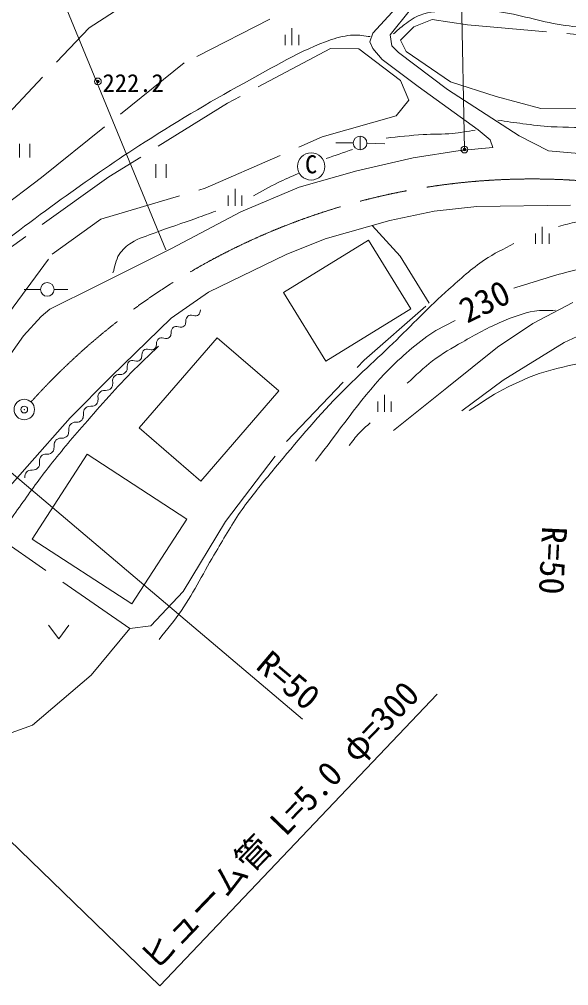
# Model space of a CAD drawing. Units: millimetres, scale not verified. Extents: x 40000 to 680000, y 20000 to 380000.
# Drawn here: x 252086 to 292357, y 250378 to 321262 of the extents above; entities that cross this region are included whole.
import ezdxf
from ezdxf.enums import TextEntityAlignment as Align

# ---------------------------------------------------------------- set-up
doc = ezdxf.new("R2010")
doc.units = ezdxf.units.MM
doc.header["$LTSCALE"] = 1000
doc.header["$PDMODE"] = 32
doc.header["$PDSIZE"] = 500
doc.linetypes.add('CHAIN', pattern=[18.5, 12, -1.5, 3.5, -1.5])
doc.linetypes.add('DASHED', pattern=[7.5, 6, -1.5])
for name, color, linetype, lineweight in [('M-BGD', 7, 'Continuous', 13), ('M-BGD-EXST', 7, 'Continuous', 13), ('M-BMK', 2, 'CHAIN', 13), ('M-BMK-SRVR', 3, 'Continuous', 13), ('M-STR-HTXT', 7, 'Continuous', 13), ('M-STR-STRC', 7, 'Continuous', 13)]:
    doc.layers.add(name, color=color, linetype=linetype, lineweight=lineweight)
doc.styles.add('ＭＳ ゴシック', font='')
doc.styles.get('ＭＳ ゴシック').set_extended_font_data('MS Gothic')

msp = doc.modelspace()

# ---------------------------------------------------------------- linework, layer by layer
at = {"layer": 'M-BGD', "linetype": 'DASHED'}
for p, q in [((257201, 320632), (265116, 325790)), ((270442, 321284), (264177, 318063)), ((282353, 321239), (281000, 320718)), ((284948, 320865), (282353, 321239)), ((249672, 312658), (257201, 320632)), ((281000, 320718), (280034, 319740)), ((298199, 319679), (284948, 320865)), ((280034, 319740), (280446, 318898)), ((274903, 319113), (267354, 315121)), ((276978, 319093), (274903, 319113)), ((280041, 316781), (276978, 319093)), ((280446, 318898), (283700, 316685)), ((264177, 318063), (253723, 309664)), ((280634, 315338), (280041, 316781)), ((283700, 316685), (287046, 315591)), ((287046, 315591), (290314, 314722)), ((267354, 315121), (258639, 309706)), ((279705, 314172), (280634, 315338)), ((274290, 312631), (279705, 314172)), ((290314, 314722), (299233, 314669)), ((265714, 308876), (274290, 312631)), ((253723, 309664), (246055, 303913)), ((258639, 309706), (248916, 302710)), ((258066, 306603), (265714, 308876)), ((254489, 304034), (258066, 306603)), ((280016, 303899), (277945, 306143)), ((250655, 298857), (254489, 304034)), ((282131, 300441), (280016, 303899)), ((277368, 296271), (282131, 300441)), ((271677, 290303), (277368, 296271)), ((267210, 284434), (271677, 290303)), ((264108, 279295), (267210, 284434)), ((260195, 276568), (250136, 283544)), ((261736, 276766), (264108, 279295)), ((257349, 273149), (260195, 276568)), ((260195, 276568), (261736, 276766)), ((253061, 269493), (257349, 273149)), ((249365, 268150), (253061, 269493))]:
    msp.add_line(p, q, dxfattribs=at)
at = {"layer": 'M-BGD'}
for p, q in [((279698, 322081), (278002, 320256)), ((279272, 320114), (280757, 321993)), ((278002, 320256), (277788, 319615)), ((279403, 319315), (279272, 320114)), ((277788, 319615), (278011, 319118)), ((278011, 319118), (278690, 318319)), ((279876, 318829), (279403, 319315)), ((278690, 318319), (281328, 316329)), ((283473, 316118), (279876, 318829)), ((281328, 316329), (285723, 313159)), ((288728, 312726), (283473, 316118)), ((285723, 313159), (286605, 312431)), ((290874, 311608), (288728, 312726)), ((286605, 312431), (286810, 311866)), ((284403, 311635), (280969, 311099)), ((286810, 311866), (284403, 311635)), ((296425, 311133), (290874, 311608)), ((280969, 311099), (276831, 310140)), ((276831, 310140), (272600, 308941)), ((272600, 308941), (268332, 307138)), ((268332, 307138), (263244, 304440)), ((279240, 306513), (282503, 307194)), ((282503, 307194), (285625, 307541)), ((285625, 307541), (292499, 307631)), ((274511, 305164), (279240, 306513)), ((271646, 304007), (274511, 305164)), ((263244, 304440), (257762, 301707)), ((265954, 301245), (271646, 304007)), ((257762, 301707), (254318, 300011)), ((263211, 299330), (265954, 301245)), ((254318, 300011), (253685, 299463)), ((265329, 299720), (265366, 299950)), ((292666, 300483), (289728, 298941)), ((253685, 299463), (252400, 298050)), ((258817, 295052), (263211, 299330)), ((264293, 299120), (264298, 299252)), ((264298, 299252), (264330, 299349)), ((264330, 299349), (264378, 299426)), ((264378, 299426), (264439, 299485)), ((264439, 299485), (264512, 299529)), ((264512, 299529), (264598, 299557)), ((264598, 299557), (264700, 299563)), ((264700, 299563), (264830, 299535)), ((264830, 299535), (264959, 299506)), ((264959, 299506), (265061, 299512)), ((265061, 299512), (265147, 299540)), ((265147, 299540), (265220, 299584)), ((265220, 299584), (265281, 299644)), ((265281, 299644), (265329, 299720)), ((292027, 297549), (295740, 299271)), ((263220, 298290), (263225, 298422)), ((263225, 298422), (263257, 298519)), ((263257, 298519), (263305, 298596)), ((263305, 298596), (263366, 298655)), ((263366, 298655), (263439, 298699)), ((263439, 298699), (263525, 298727)), ((263525, 298727), (263627, 298733)), ((263627, 298733), (263756, 298705)), ((263756, 298705), (263886, 298676)), ((263886, 298676), (263988, 298682)), ((263988, 298682), (264074, 298710)), ((264074, 298710), (264147, 298754)), ((264147, 298754), (264208, 298814)), ((264208, 298814), (264256, 298890)), ((264256, 298890), (264293, 299120)), ((289728, 298941), (287150, 297202)), ((252400, 298050), (249162, 293475)), ((262184, 297689), (262232, 297766)), ((262232, 297766), (262293, 297825)), ((262293, 297825), (262366, 297869)), ((262366, 297869), (262452, 297897)), ((262452, 297897), (262554, 297903)), ((262554, 297903), (262683, 297875)), ((262683, 297875), (262813, 297846)), ((262813, 297846), (262915, 297852)), ((262915, 297852), (263001, 297880)), ((263001, 297880), (263074, 297924)), ((263074, 297924), (263135, 297984)), ((263135, 297984), (263183, 298060)), ((263183, 298060), (263220, 298290)), ((261220, 296995), (261293, 297039)), ((261293, 297039), (261379, 297067)), ((261379, 297067), (261481, 297073)), ((261481, 297073), (261610, 297045)), ((261610, 297045), (261740, 297016)), ((261740, 297016), (261842, 297022)), ((261842, 297022), (261928, 297050)), ((261928, 297050), (262001, 297094)), ((262001, 297094), (262062, 297153)), ((262062, 297153), (262110, 297230)), ((262110, 297230), (262147, 297460)), ((262147, 297460), (262152, 297592)), ((262152, 297592), (262184, 297689)), ((287150, 297202), (283433, 294230)), ((287556, 294800), (292027, 297549)), ((260928, 296264), (260989, 296323)), ((260989, 296323), (261037, 296400)), ((261037, 296400), (261074, 296630)), ((261074, 296630), (261079, 296762)), ((261079, 296762), (261110, 296859)), ((261110, 296859), (261159, 296936)), ((261159, 296936), (261220, 296995)), ((259984, 295546), (260001, 295800)), ((260001, 295800), (260005, 295932)), ((260005, 295932), (260037, 296029)), ((260037, 296029), (260085, 296106)), ((260085, 296106), (260147, 296165)), ((260147, 296165), (260220, 296209)), ((260220, 296209), (260306, 296237)), ((260306, 296237), (260408, 296243)), ((260408, 296243), (260537, 296215)), ((260537, 296215), (260666, 296186)), ((260666, 296186), (260769, 296192)), ((260769, 296192), (260855, 296220)), ((260855, 296220), (260928, 296264)), ((255810, 292026), (258817, 295052)), ((258921, 294772), (258946, 294884)), ((258946, 294884), (258990, 294978)), ((258990, 294978), (259050, 295058)), ((259050, 295058), (259124, 295124)), ((259124, 295124), (259214, 295177)), ((259214, 295177), (259323, 295211)), ((259323, 295211), (259465, 295215)), ((259465, 295215), (259607, 295219)), ((259607, 295219), (259716, 295254)), ((259716, 295254), (259806, 295306)), ((259806, 295306), (259880, 295372)), ((259880, 295372), (259940, 295452)), ((259940, 295452), (259984, 295546)), ((258735, 294137), (258809, 294203)), ((258809, 294203), (258869, 294283)), ((258869, 294283), (258913, 294377)), ((258913, 294377), (258929, 294631)), ((258929, 294631), (258921, 294772)), ((283433, 294230), (279518, 291103)), ((284537, 292538), (287556, 294800)), ((257841, 293208), (257858, 293462)), ((257850, 293604), (257874, 293716)), ((257858, 293462), (257850, 293604)), ((257874, 293716), (257919, 293810)), ((257919, 293810), (257978, 293889)), ((257978, 293889), (258052, 293956)), ((258052, 293956), (258142, 294008)), ((258142, 294008), (258252, 294042)), ((258252, 294042), (258394, 294046)), ((258394, 294046), (258535, 294051)), ((258535, 294051), (258645, 294085)), ((258645, 294085), (258735, 294137)), ((256907, 292720), (256981, 292787)), ((256981, 292787), (257071, 292839)), ((257071, 292839), (257180, 292873)), ((257180, 292873), (257322, 292878)), ((257322, 292878), (257464, 292882)), ((257464, 292882), (257573, 292916)), ((257573, 292916), (257663, 292968)), ((257663, 292968), (257737, 293035)), ((257737, 293035), (257797, 293114)), ((257797, 293114), (257841, 293208)), ((256770, 292039), (256786, 292293)), ((256778, 292435), (256803, 292547)), ((256786, 292293), (256778, 292435)), ((256803, 292547), (256847, 292641)), ((256847, 292641), (256907, 292720)), ((252650, 288461), (255810, 292026)), ((255707, 291266), (255732, 291378)), ((255732, 291378), (255776, 291472)), ((255776, 291472), (255835, 291552)), ((255835, 291552), (255910, 291618)), ((255910, 291618), (255999, 291670)), ((255999, 291670), (256109, 291704)), ((256109, 291704), (256251, 291709)), ((256251, 291709), (256393, 291713)), ((256393, 291713), (256502, 291747)), ((256502, 291747), (256592, 291799)), ((256592, 291799), (256666, 291866)), ((256666, 291866), (256726, 291945)), ((256726, 291945), (256770, 292039)), ((255431, 290578), (255520, 290631)), ((255520, 290631), (255595, 290697)), ((255595, 290697), (255654, 290777)), ((255654, 290777), (255699, 290871)), ((255699, 290871), (255715, 291124)), ((255715, 291124), (255707, 291266)), ((254627, 289702), (254644, 289956)), ((254636, 290097), (254660, 290209)), ((254644, 289956), (254636, 290097)), ((254660, 290209), (254704, 290303)), ((254704, 290303), (254764, 290383)), ((254764, 290383), (254838, 290449)), ((254838, 290449), (254928, 290501)), ((254928, 290501), (255037, 290536)), ((255037, 290536), (255179, 290540)), ((255179, 290540), (255321, 290544)), ((255321, 290544), (255431, 290578)), ((253633, 289134), (253693, 289214)), ((253693, 289214), (253767, 289280)), ((253767, 289280), (253857, 289333)), ((253857, 289333), (253966, 289367)), ((253966, 289367), (254108, 289371)), ((254108, 289371), (254250, 289375)), ((254250, 289375), (254359, 289410)), ((254359, 289410), (254449, 289462)), ((254449, 289462), (254523, 289528)), ((254523, 289528), (254583, 289608)), ((254583, 289608), (254627, 289702)), ((253512, 288439), (253556, 288533)), ((253556, 288533), (253572, 288787)), ((253564, 288929), (253589, 289040)), ((253572, 288787), (253564, 288929)), ((253589, 289040), (253633, 289134)), ((247208, 282244), (252650, 288461)), ((252493, 287760), (252517, 287872)), ((252517, 287872), (252562, 287966)), ((252562, 287966), (252621, 288045)), ((252621, 288045), (252696, 288112)), ((252696, 288112), (252785, 288164)), ((252785, 288164), (252895, 288198)), ((252895, 288198), (253037, 288202)), ((253037, 288202), (253179, 288207)), ((253179, 288207), (253288, 288241)), ((253288, 288241), (253378, 288293)), ((253378, 288293), (253452, 288359)), ((253452, 288359), (253512, 288439)), ((252501, 287618), (252493, 287760))]:
    msp.add_line(p, q, dxfattribs=at)
for points in [[(271459, 301226), (277685, 305057), (280787, 300015), (274562, 296184)], [(260879, 291286), (266598, 297904), (271102, 294013), (265382, 287394)], [(257052, 289353), (264377, 284607), (260344, 278383), (253019, 283129)]]:
    msp.add_lwpolyline(points, close=True, dxfattribs=at)
for points, knots in [([(279510, 320194), (279782, 320425), (280037, 320678), (280326, 320886), (280689, 321146), (281054, 321426), (281474, 321577), (282167, 321828), (282924, 321863), (283659, 321909), (284819, 321983), (285990, 321959), (287145, 321826), (288721, 321645), (290235, 321088), (291805, 320858), (293344, 320633), (294898, 320450), (296452, 320457), (297865, 320463), (299284, 320587), (300671, 320858), (301993, 321117), (303251, 321637), (304543, 322020), (305708, 322365), (306842, 322850), (308042, 323043), (309099, 323213), (310189, 323292), (311251, 323154), (312974, 322930), (314559, 322077), (316243, 321647), (317590, 321303), (318948, 320987), (320323, 320789), (321188, 320664), (322066, 320651), (322937, 320582)], [0, 0, 0, 0, 1, 1, 1, 2, 2, 2, 3, 3, 3, 4, 4, 4, 5, 5, 5, 6, 6, 6, 7, 7, 7, 8, 8, 8, 9, 9, 9, 10, 10, 10, 11, 11, 11, 12, 12, 12, 13, 13, 13, 13]), ([(249058, 303509), (251091, 305026), (253096, 306581), (255157, 308059), (257027, 309399), (258905, 310730), (260841, 311973), (263363, 313591), (265930, 315141), (268559, 316578), (270652, 317723), (272707, 318994), (274962, 319773), (275482, 319953), (276030, 320074), (276580, 320105), (276991, 320128), (277401, 320031), (277811, 319994)], [0, 0, 0, 0, 1, 1, 1, 2, 2, 2, 3, 3, 3, 4, 4, 4, 5, 5, 5, 6, 6, 6, 6]), ([(287174, 313863), (287785, 313777), (288396, 313680), (289009, 313605), (289699, 313519), (290388, 313417), (291083, 313383), (293342, 313272), (295608, 313377), (297869, 313439), (299862, 313493), (301853, 313599), (303844, 313715), (306027, 313843), (308203, 314141), (310390, 314176), (312020, 314203), (313648, 314053), (315277, 313992)], [0, 0, 0, 0, 1, 1, 1, 2, 2, 2, 3, 3, 3, 4, 4, 4, 5, 5, 5, 6, 6, 6, 6]), ([(278970, 312556), (279877, 312639), (280782, 312746), (281690, 312805), (282402, 312851), (283119, 312823), (283829, 312888), (284392, 312939), (284948, 313048), (285507, 313128)], [0, 0, 0, 0, 1, 1, 1, 2, 2, 2, 3, 3, 3, 3]), ([(269243, 308324), (269833, 308637), (270413, 308970), (271013, 309264), (271516, 309511), (272034, 309725), (272544, 309956)], [0, 0, 0, 0, 1, 1, 1, 2, 2, 2, 2]), ([(258950, 302656), (259101, 303110), (259148, 303614), (259405, 304018), (259628, 304368), (259961, 304649), (260309, 304876), (260833, 305218), (261458, 305378), (262042, 305604), (263039, 305989), (264060, 306311), (265066, 306673), (265544, 306846), (266019, 307024), (266495, 307199)], [0, 0, 0, 0, 1, 1, 1, 2, 2, 2, 3, 3, 3, 4, 4, 4, 5, 5, 5, 5]), ([(291608, 306074), (292060, 306183), (292507, 306313), (292962, 306403), (293482, 306506), (294006, 306586), (294533, 306645), (295346, 306737), (296165, 306784), (296983, 306820), (297930, 306862), (298878, 306851), (299825, 306866)], [0, 0, 0, 0, 1, 1, 1, 2, 2, 2, 3, 3, 3, 4, 4, 4, 4]), ([(262334, 275781), (262883, 276490), (263479, 277164), (263980, 277907), (264915, 279290), (265649, 280800), (266511, 282231), (267133, 283263), (267724, 284316), (268415, 285302), (269091, 286267), (269852, 287171), (270602, 288079), (272068, 289854), (273539, 291630), (275123, 293300), (276508, 294761), (278025, 296090), (279472, 297489), (280838, 298810), (282146, 300192), (283563, 301457), (284409, 302213), (285255, 302980), (286192, 303620), (286870, 304083), (287625, 304422), (288342, 304824)], [0, 0, 0, 0, 1, 1, 1, 2, 2, 2, 3, 3, 3, 4, 4, 4, 5, 5, 5, 6, 6, 6, 7, 7, 7, 8, 8, 8, 9, 9, 9, 9]), ([(288329, 301543), (289598, 301925), (290852, 302356), (292134, 302690), (294172, 303220), (296241, 303618), (298303, 304045), (299938, 304384), (301559, 304826), (303220, 305001), (303888, 305071), (304578, 305173), (305236, 305036), (305454, 304990), (305641, 304850), (305844, 304758)], [0, 0, 0, 0, 1, 1, 1, 2, 2, 2, 3, 3, 3, 4, 4, 4, 5, 5, 5, 5]), ([(285070, 292560), (285780, 293011), (286461, 293514), (287201, 293915), (288163, 294435), (289158, 294905), (290190, 295270), (291100, 295592), (292052, 295783), (292993, 296000), (294796, 296415), (296612, 296785), (298437, 297089), (300109, 297367), (301798, 297523), (303476, 297761), (306364, 298170), (309254, 298569), (312129, 299058), (313842, 299349), (315542, 299708), (317249, 300031), (318149, 300201), (319042, 300406), (319948, 300541), (320651, 300645), (321361, 300695), (322068, 300772)], [0, 0, 0, 0, 1, 1, 1, 2, 2, 2, 3, 3, 3, 4, 4, 4, 5, 5, 5, 6, 6, 6, 7, 7, 7, 8, 8, 8, 9, 9, 9, 9]), ([(280528, 294568), (281145, 295116), (281720, 295717), (282381, 296213), (283069, 296729), (283819, 297161), (284566, 297587), (285522, 298133), (286485, 298678), (287501, 299101), (288258, 299416), (289034, 299714), (289841, 299858), (290351, 299948), (290876, 299899), (291393, 299919)], [0, 0, 0, 0, 1, 1, 1, 2, 2, 2, 3, 3, 3, 4, 4, 4, 5, 5, 5, 5]), ([(273786, 288842), (275480, 290979), (276987, 293279), (278868, 295253), (279879, 296314), (280977, 297306), (282178, 298146), (282755, 298550), (283412, 298824), (284029, 299163)], [0, 0, 0, 0, 1, 1, 1, 2, 2, 2, 3, 3, 3, 3]), ([(242675, 269303), (241920, 269979), (241125, 270613), (240409, 271330), (240141, 271598), (239769, 271818), (239653, 272178), (239564, 272455), (239626, 272779), (239745, 273044), (240283, 274241), (241482, 275012), (242393, 275956), (243080, 276669), (243751, 277406), (244518, 278032), (245338, 278701), (246314, 279160), (247147, 279813), (248051, 280522), (248940, 281265), (249702, 282123), (250567, 283095), (251203, 284249), (251963, 285305), (252653, 286263), (253328, 287234), (254051, 288167), (254889, 289248), (255763, 290301), (256656, 291337), (257828, 292696), (259022, 294038), (260268, 295330), (260920, 296006), (261614, 296640), (262287, 297295)], [0, 0, 0, 0, 1, 1, 1, 2, 2, 2, 3, 3, 3, 4, 4, 4, 5, 5, 5, 6, 6, 6, 7, 7, 7, 8, 8, 8, 9, 9, 9, 10, 10, 10, 11, 11, 11, 12, 12, 12, 12]), ([(276265, 289996), (276509, 290302), (276731, 290628), (276998, 290915), (277247, 291182), (277534, 291409), (277801, 291656)], [0, 0, 0, 0, 1, 1, 1, 2, 2, 2, 2])]:
    msp.add_open_spline(points, degree=3, knots=knots, dxfattribs=at)
msp.add_open_spline([(274591, 311044), (275227, 311268), (275863, 311493), (276499, 311717)], degree=3, dxfattribs=at)
at = {"layer": 'M-BGD-EXST'}
for p, q in [((284352, 330152), (284718, 311710)), ((272073, 320617), (272073, 319367)), ((271573, 320117), (271573, 319367)), ((272573, 320117), (272573, 319367)), ((277065, 312686), (277065, 311686)), ((252100, 312119), (252100, 311119)), ((252850, 312119), (252850, 311119)), ((276565, 312190), (275297, 312201)), ((277564, 312167), (278875, 312118)), ((262101, 310625), (262101, 309625)), ((262851, 310625), (262851, 309625)), ((267905, 308836), (267905, 307586)), ((267405, 308336), (267405, 307586)), ((268405, 308336), (268405, 307586)), ((289916, 305549), (289916, 304799)), ((290416, 306049), (290416, 304799)), ((290916, 305549), (290916, 304799)), ((253637, 301446), (252432, 301446)), ((254637, 301446), (255638, 301446)), ((278857, 293723), (278857, 292473)), ((278357, 293223), (278357, 292473)), ((279357, 293223), (279357, 292473)), ((254223, 276810), (254973, 275810)), ((254973, 275810), (255723, 276810))]:
    msp.add_line(p, q, dxfattribs=at)
for centre, radius in [((257843, 316704), 100), ((257843, 316704), 60), ((277065, 312186), 500), ((273477, 310471), 1000), ((284718, 311710), 100), ((284718, 311710), 60), ((254137, 301446), 500)]:
    msp.add_circle(centre, radius, dxfattribs=at)
for p in [(257843, 316704), (284718, 311710)]:
    msp.add_point(p, dxfattribs=at)
at = {"layer": 'M-BMK'}
msp.add_arc((289672, 260132), 49420, 85.06987, 138.00192, dxfattribs=at)
at = {"layer": 'M-BMK-SRVR'}
msp.add_circle((252447, 292638), 750, dxfattribs=at)
msp.add_point((252447, 292638), dxfattribs=at)
msp.add_point((252447, 292638), dxfattribs=at)
at = {"layer": 'M-STR-HTXT'}
for p, q in [((249853, 289402), (272846, 269921)), ((262385, 250378), (238789, 273144)), ((282706, 271766), (262385, 250378))]:
    msp.add_line(p, q, dxfattribs=at)
at = {"layer": 'M-STR-STRC'}
msp.add_line((262819, 304362), (254894, 323633), dxfattribs=at)

# ---------------------------------------------------------------- texts
at = {"layer": 'M-BGD', "style": 'ＭＳ ゴシック'}
msp.add_text('230', height=1833, rotation=25.947, dxfattribs=at).set_placement((285149, 298438), align=Align.BOTTOM_LEFT)
at = {"layer": 'M-BGD-EXST', "style": 'ＭＳ ゴシック'}
msp.add_text('222.2', height=1320, dxfattribs=at).set_placement((260431, 316588), align=Align.MIDDLE_CENTER)
msp.add_text('C', height=1320, dxfattribs=at).set_placement((273477, 309571), align=Align.BOTTOM_CENTER)
at = {"layer": 'M-STR-HTXT', "style": 'ＭＳ ゴシック'}
for s, rotation, p in [('R=50', 267.294, (289866, 284124)), ('R=50', 319.729, (268977, 273274)), ('ヒューム管 L=5.0 φ=300', 46.157, (262474, 250956))]:
    msp.add_text(s, height=1833, rotation=rotation, dxfattribs=at).set_placement(p, align=Align.BOTTOM_LEFT)

doc.saveas('drawing.dxf')
